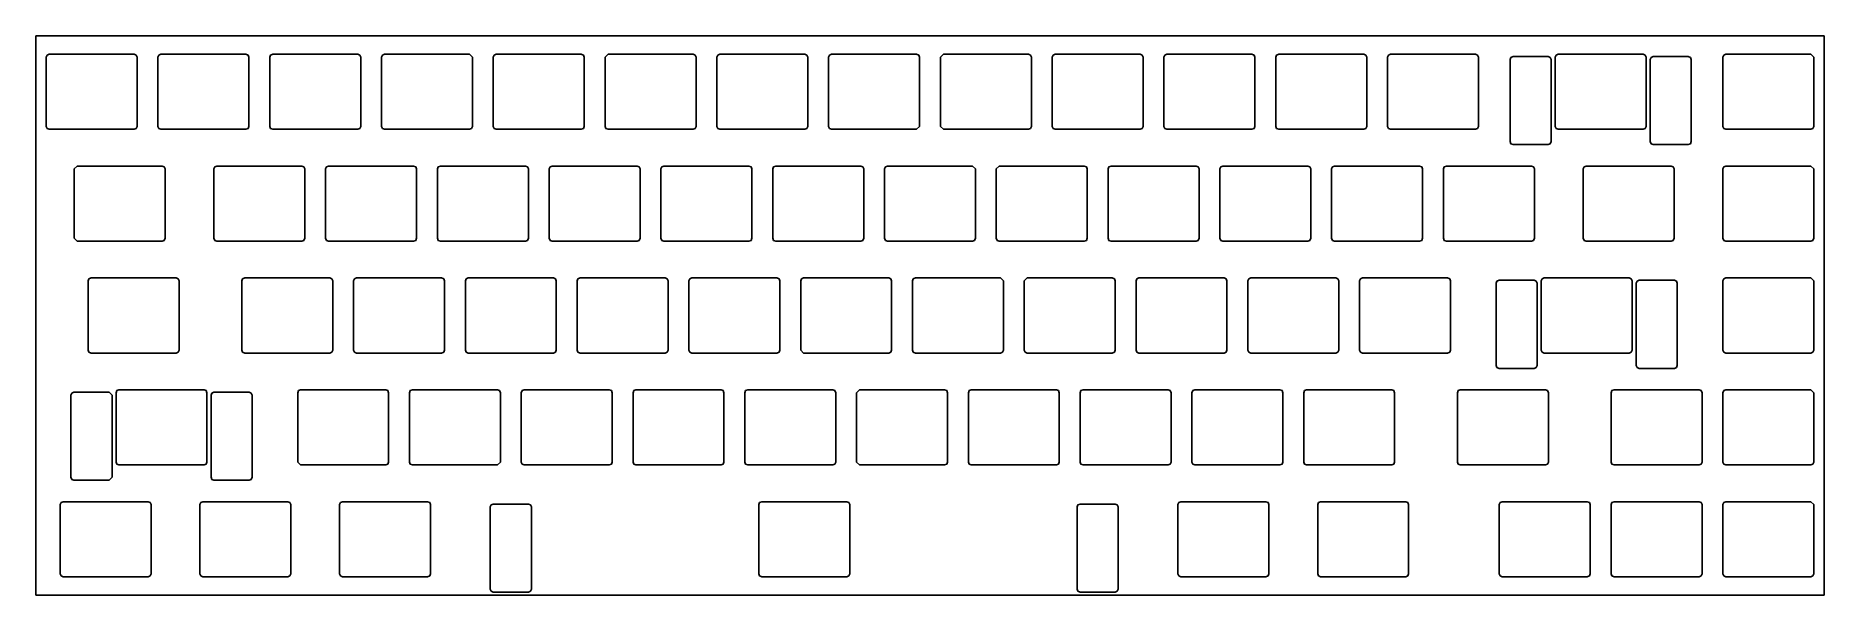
# Model space of a CAD drawing. Extents: x -20 to 66.1, y 66.8 to 93.7.
import ezdxf

# ---------------------------------------------------------------- set-up
doc = ezdxf.new("R2010")
doc.units = 0

msp = doc.modelspace()

# ---------------------------------------------------------------- linework, layer by layer
at = {"layer": 'Layer 1'}
for p, q in [((66.0698, 93.6867), (-19.9515, 93.6867)), ((-19.9515, 93.6867), (-19.9515, 66.805)), ((66.0698, 66.805), (66.0698, 93.6867)), ((-19.4506, 92.6636), (-19.40927, 92.763381)), ((-19.450511, 89.333411), (-19.4506, 92.6636)), ((-19.40927, 92.763381), (-19.309489, 92.804711)), ((-19.309489, 92.804711), (-19.30934, 92.8047)), ((-19.30934, 92.8047), (-15.2172, 92.8047)), ((-15.2172, 92.8047), (-15.117419, 92.76337)), ((-15.117419, 92.76337), (-15.076089, 92.663589)), ((-15.076089, 92.663589), (-15.0761, 89.3334)), ((-14.074211, 89.333411), (-14.0742, 92.6636)), ((-14.0742, 92.6636), (-14.03287, 92.763381)), ((-14.03287, 92.763381), (-13.933089, 92.804711)), ((-13.933089, 92.804711), (-13.93301, 92.8047)), ((-13.93301, 92.8047), (-9.8409, 92.8047)), ((-9.8409, 92.8047), (-9.741119, 92.76337)), ((-9.741119, 92.76337), (-9.699789, 92.663589)), ((-9.699789, 92.663589), (-9.69979, 89.3334)), ((-8.697901, 89.333411), (-8.6979, 92.6636)), ((-8.6979, 92.6636), (-8.65657, 92.763381)), ((-8.65657, 92.763381), (-8.556789, 92.804711)), ((-8.556789, 92.804711), (-8.55668, 92.8047)), ((-8.55668, 92.8047), (-4.46457, 92.8047)), ((-4.46457, 92.8047), (-4.364789, 92.76337)), ((-4.364789, 92.76337), (-4.323459, 92.663589)), ((-4.323459, 92.663589), (-4.32346, 89.3334)), ((-3.321571, 89.333411), (-3.32157, 92.6636)), ((-3.32157, 92.6636), (-3.28024, 92.763381)), ((-3.28024, 92.763381), (-3.180459, 92.804711)), ((-3.180459, 92.804711), (-3.18035, 92.8047)), ((-3.18035, 92.8047), (0.911758, 92.8047)), ((0.911758, 92.8047), (1.052869, 92.663589)), ((1.052869, 92.663589), (1.05287, 89.3334)), ((2.054759, 89.333411), (2.05476, 92.6636)), ((2.05476, 92.6636), (2.09609, 92.763381)), ((2.09609, 92.763381), (2.195871, 92.804711)), ((2.195871, 92.804711), (2.19598, 92.8047)), ((2.19598, 92.8047), (6.28809, 92.8047)), ((6.28809, 92.8047), (6.387871, 92.76337)), ((6.387871, 92.76337), (6.429201, 92.663589)), ((6.429201, 92.663589), (6.4292, 89.3334)), ((7.431089, 89.333411), (7.43109, 92.6636)), ((7.43109, 92.6636), (7.572201, 92.804711)), ((7.572201, 92.804711), (7.57231, 92.8047)), ((7.57231, 92.8047), (11.6644, 92.8047)), ((11.6644, 92.8047), (11.764181, 92.76337)), ((11.764181, 92.76337), (11.805511, 92.663589)), ((11.805511, 92.663589), (11.8055, 89.3334)), ((12.807389, 89.333411), (12.8074, 92.6636)), ((12.8074, 92.6636), (12.84873, 92.763381)), ((12.84873, 92.763381), (12.948511, 92.804711)), ((12.948511, 92.804711), (12.94872, 92.8047)), ((12.94872, 92.8047), (17.0407, 92.8047)), ((17.0407, 92.8047), (17.140481, 92.76337)), ((17.140481, 92.76337), (17.181811, 92.663589)), ((17.181811, 92.663589), (17.1819, 89.3334)), ((18.1837, 92.6636), (18.22503, 92.763381)), ((18.183789, 89.333411), (18.1837, 92.6636)), ((18.22503, 92.763381), (18.324811, 92.804711)), ((18.324811, 92.804711), (18.32501, 92.8047)), ((18.32501, 92.8047), (22.4171, 92.8047)), ((22.4171, 92.8047), (22.516881, 92.76337)), ((22.516881, 92.76337), (22.558211, 92.663589)), ((22.558211, 92.663589), (22.5582, 89.3334)), ((23.560089, 89.333411), (23.5601, 92.6636)), ((23.5601, 92.6636), (23.701211, 92.804711)), ((23.701211, 92.804711), (23.70134, 92.8047)), ((23.70134, 92.8047), (27.7934, 92.8047)), ((27.7934, 92.8047), (27.893181, 92.76337)), ((27.893181, 92.76337), (27.934511, 92.663589)), ((27.934511, 92.663589), (27.9345, 89.3334)), ((28.936389, 89.333411), (28.9364, 92.6636)), ((28.9364, 92.6636), (28.97773, 92.763381)), ((28.97773, 92.763381), (29.077511, 92.804711)), ((29.077511, 92.804711), (29.07767, 92.8047)), ((29.07767, 92.8047), (33.1697, 92.8047)), ((33.1697, 92.8047), (33.269481, 92.76337)), ((33.269481, 92.76337), (33.310811, 92.663589)), ((33.310811, 92.663589), (33.3108, 89.3334)), ((34.312689, 89.333411), (34.3127, 92.6636)), ((34.3127, 92.6636), (34.35403, 92.763381)), ((34.35403, 92.763381), (34.453811, 92.804711)), ((34.453811, 92.804711), (34.454, 92.8047)), ((34.454, 92.8047), (38.5461, 92.8047)), ((38.5461, 92.8047), (38.645881, 92.76337)), ((38.645881, 92.76337), (38.687211, 92.663589)), ((38.687211, 92.663589), (38.6872, 89.3334)), ((39.689089, 89.333411), (39.6891, 92.6636)), ((39.6891, 92.6636), (39.73043, 92.763381)), ((39.73043, 92.763381), (39.830211, 92.804711)), ((39.830211, 92.804711), (39.83033, 92.8047)), ((39.83033, 92.8047), (43.9224, 92.8047)), ((43.9224, 92.8047), (44.022181, 92.76337)), ((44.022181, 92.76337), (44.063511, 92.663589)), ((44.063511, 92.663589), (44.0635, 89.3334)), ((45.065389, 89.333411), (45.0654, 92.6636)), ((45.0654, 92.6636), (45.10673, 92.763381)), ((45.10673, 92.763381), (45.206511, 92.804711)), ((45.206511, 92.804711), (45.20666, 92.8047)), ((45.20666, 92.8047), (49.2987, 92.8047)), ((49.2987, 92.8047), (49.398481, 92.76337)), ((49.398481, 92.76337), (49.439811, 92.663589)), ((49.439811, 92.663589), (49.4398, 89.3334)), ((50.960189, 88.599611), (50.9602, 92.5507)), ((50.9602, 92.5507), (51.00153, 92.650481)), ((51.00153, 92.650481), (51.101311, 92.691811)), ((51.101311, 92.691811), (51.10148, 92.69184)), ((51.10148, 92.69184), (52.7946, 92.6918)), ((52.7946, 92.6918), (52.894381, 92.65047)), ((52.894381, 92.65047), (52.935711, 92.550689)), ((52.935711, 92.550689), (52.9357, 88.5996)), ((53.129889, 89.333411), (53.1299, 92.6636)), ((53.1299, 92.6636), (53.17123, 92.763381)), ((53.17123, 92.763381), (53.271011, 92.804711)), ((53.271011, 92.804711), (53.27115, 92.8047)), ((53.27115, 92.8047), (57.3632, 92.8047)), ((57.3632, 92.8047), (57.462981, 92.76337)), ((57.462981, 92.76337), (57.504311, 92.663589)), ((57.504311, 92.663589), (57.5043, 89.3334)), ((57.698489, 88.599611), (57.6985, 92.5507)), ((57.6985, 92.5507), (57.73983, 92.650481)), ((57.73983, 92.650481), (57.839611, 92.691811)), ((57.839611, 92.691811), (57.83981, 92.69184)), ((57.83981, 92.69184), (59.5329, 92.6918)), ((59.5329, 92.6918), (59.632681, 92.65047)), ((59.632681, 92.65047), (59.674011, 92.550689)), ((59.674011, 92.550689), (59.674, 88.5996)), ((61.194389, 89.333411), (61.1944, 92.6636)), ((61.1944, 92.6636), (61.23573, 92.763381)), ((61.23573, 92.763381), (61.335511, 92.804711)), ((61.335511, 92.804711), (61.33564, 92.8047)), ((61.33564, 92.8047), (65.4277, 92.8047)), ((65.4277, 92.8047), (65.568811, 92.663589)), ((65.568811, 92.663589), (65.5688, 89.3334)), ((-19.409181, 89.23363), (-19.450511, 89.333411)), ((-19.3094, 89.1923), (-19.409181, 89.23363)), ((-15.217211, 89.192289), (-19.3094, 89.1923)), ((-15.11743, 89.233619), (-15.217211, 89.192289)), ((-15.0761, 89.3334), (-15.11743, 89.233619)), ((-14.032881, 89.23363), (-14.074211, 89.333411)), ((-13.9331, 89.1923), (-14.032881, 89.23363)), ((-9.840901, 89.192289), (-13.9331, 89.1923)), ((-9.74112, 89.233619), (-9.840901, 89.192289)), ((-9.69979, 89.3334), (-9.74112, 89.233619)), ((-8.656571, 89.23363), (-8.697901, 89.333411)), ((-8.55679, 89.1923), (-8.656571, 89.23363)), ((-4.464571, 89.192289), (-8.55679, 89.1923)), ((-4.36479, 89.233619), (-4.464571, 89.192289)), ((-4.32346, 89.3334), (-4.36479, 89.233619)), ((-3.280241, 89.23363), (-3.321571, 89.333411)), ((-3.18046, 89.1923), (-3.280241, 89.23363)), ((0.911759, 89.192289), (-3.18046, 89.1923)), ((1.01154, 89.233619), (0.911759, 89.192289)), ((1.05287, 89.3334), (1.01154, 89.233619)), ((2.096089, 89.23363), (2.054759, 89.333411)), ((2.19587, 89.1923), (2.096089, 89.23363)), ((6.288089, 89.192289), (2.19587, 89.1923)), ((6.38787, 89.233619), (6.288089, 89.192289)), ((6.4292, 89.3334), (6.38787, 89.233619)), ((7.472419, 89.23363), (7.431089, 89.333411)), ((7.5722, 89.1923), (7.472419, 89.23363)), ((11.664389, 89.192289), (7.5722, 89.1923)), ((11.76417, 89.233619), (11.664389, 89.192289)), ((11.8055, 89.3334), (11.76417, 89.233619)), ((12.848719, 89.23363), (12.807389, 89.333411)), ((12.9485, 89.1923), (12.848719, 89.23363)), ((17.040789, 89.192289), (12.9485, 89.1923)), ((17.14057, 89.233619), (17.040789, 89.192289)), ((17.1819, 89.3334), (17.14057, 89.233619)), ((18.225119, 89.23363), (18.183789, 89.333411)), ((18.3249, 89.1923), (18.225119, 89.23363)), ((22.417089, 89.192289), (18.3249, 89.1923)), ((22.5582, 89.3334), (22.417089, 89.192289)), ((23.7012, 89.1923), (23.560089, 89.333411)), ((27.793389, 89.192289), (23.7012, 89.1923)), ((27.89317, 89.233619), (27.793389, 89.192289)), ((27.9345, 89.3334), (27.89317, 89.233619)), ((28.977719, 89.23363), (28.936389, 89.333411)), ((29.0775, 89.1923), (28.977719, 89.23363)), ((33.169689, 89.192289), (29.0775, 89.1923)), ((33.26947, 89.233619), (33.169689, 89.192289)), ((33.3108, 89.3334), (33.26947, 89.233619)), ((34.354019, 89.23363), (34.312689, 89.333411)), ((34.4538, 89.1923), (34.354019, 89.23363)), ((38.546089, 89.192289), (34.4538, 89.1923)), ((38.64587, 89.233619), (38.546089, 89.192289)), ((38.6872, 89.3334), (38.64587, 89.233619)), ((39.730419, 89.23363), (39.689089, 89.333411)), ((39.8302, 89.1923), (39.730419, 89.23363)), ((43.922389, 89.192289), (39.8302, 89.1923)), ((44.02217, 89.233619), (43.922389, 89.192289)), ((44.0635, 89.3334), (44.02217, 89.233619)), ((45.106719, 89.23363), (45.065389, 89.333411)), ((45.2065, 89.1923), (45.106719, 89.23363)), ((49.298689, 89.192289), (45.2065, 89.1923)), ((49.39847, 89.233619), (49.298689, 89.192289)), ((49.4398, 89.3334), (49.39847, 89.233619)), ((53.171219, 89.23363), (53.129889, 89.333411)), ((53.271, 89.1923), (53.171219, 89.23363)), ((57.363189, 89.192289), (53.271, 89.1923)), ((57.46297, 89.233619), (57.363189, 89.192289)), ((57.5043, 89.3334), (57.46297, 89.233619)), ((61.235719, 89.23363), (61.194389, 89.333411)), ((61.3355, 89.1923), (61.235719, 89.23363)), ((65.427689, 89.192289), (61.3355, 89.1923)), ((65.52747, 89.233619), (65.427689, 89.192289)), ((65.5688, 89.3334), (65.52747, 89.233619)), ((51.001519, 88.49983), (50.960189, 88.599611)), ((51.1013, 88.4585), (51.001519, 88.49983)), ((52.794589, 88.458489), (51.1013, 88.4585)), ((52.89437, 88.499819), (52.794589, 88.458489)), ((52.9357, 88.5996), (52.89437, 88.499819)), ((57.739819, 88.49983), (57.698489, 88.599611)), ((57.8396, 88.4585), (57.739819, 88.49983)), ((59.532889, 88.458489), (57.8396, 88.4585)), ((59.63267, 88.499819), (59.532889, 88.458489)), ((59.674, 88.5996), (59.63267, 88.499819)), ((-18.106311, 83.957011), (-18.1063, 87.2873)), ((-18.1063, 87.2873), (-17.965189, 87.428411)), ((-17.965189, 87.428411), (-17.96521, 87.4284)), ((-17.96521, 87.4284), (-13.873, 87.4284)), ((-13.873, 87.4284), (-13.773219, 87.38707)), ((-13.773219, 87.38707), (-13.731889, 87.287289)), ((-13.731889, 87.287289), (-13.7319, 83.9571)), ((-11.386111, 83.957011), (-11.3861, 87.2873)), ((-11.3861, 87.2873), (-11.34477, 87.387081)), ((-11.34477, 87.387081), (-11.244989, 87.428411)), ((-11.244989, 87.428411), (-11.24494, 87.4284)), ((-11.24494, 87.4284), (-7.15274, 87.4284)), ((-7.15274, 87.4284), (-7.052959, 87.38707)), ((-7.052959, 87.38707), (-7.011629, 87.287289)), ((-7.011629, 87.287289), (-7.01162, 83.9571)), ((-6.009741, 83.957011), (-6.00974, 87.2873)), ((-6.00974, 87.2873), (-5.96841, 87.387081)), ((-5.96841, 87.387081), (-5.868629, 87.428411)), ((-5.868629, 87.428411), (-5.8686, 87.4284)), ((-5.8686, 87.4284), (-1.77641, 87.4284)), ((-1.77641, 87.4284), (-1.676629, 87.38707)), ((-1.676629, 87.38707), (-1.635299, 87.287289)), ((-1.635299, 87.287289), (-1.6353, 83.9571)), ((-0.633408, 87.2873), (-0.592078, 87.387081)), ((-0.633408, 83.957011), (-0.633408, 87.2873)), ((-0.592078, 87.387081), (-0.492297, 87.428411)), ((-0.492297, 87.428411), (-0.49224, 87.4284)), ((-0.49224, 87.4284), (3.59992, 87.4284)), ((3.59992, 87.4284), (3.699701, 87.38707)), ((3.699701, 87.38707), (3.741031, 87.287289)), ((3.741031, 87.287289), (3.74103, 83.9571)), ((4.742919, 83.957011), (4.74292, 87.2873)), ((4.74292, 87.2873), (4.78425, 87.387081)), ((4.78425, 87.387081), (4.884031, 87.428411)), ((4.884031, 87.428411), (4.88409, 87.4284)), ((4.88409, 87.4284), (8.97625, 87.4284)), ((8.97625, 87.4284), (9.076031, 87.38707)), ((9.076031, 87.38707), (9.117361, 87.287289)), ((9.117361, 87.287289), (9.11736, 83.9571)), ((10.119289, 83.957011), (10.1193, 87.2873)), ((10.1193, 87.2873), (10.16063, 87.387081)), ((10.16063, 87.387081), (10.260411, 87.428411)), ((10.260411, 87.428411), (10.26042, 87.4284)), ((10.26042, 87.4284), (14.3526, 87.4284)), ((14.3526, 87.4284), (14.452381, 87.38707)), ((14.452381, 87.38707), (14.493711, 87.287289)), ((14.493711, 87.287289), (14.4937, 83.9571)), ((15.495589, 83.957011), (15.4956, 87.2873)), ((15.4956, 87.2873), (15.53693, 87.387081)), ((15.53693, 87.387081), (15.636711, 87.428411)), ((15.636711, 87.428411), (15.63675, 87.4284)), ((15.63675, 87.4284), (19.7289, 87.4284)), ((19.7289, 87.4284), (19.828681, 87.38707)), ((19.828681, 87.38707), (19.870011, 87.287289)), ((19.870011, 87.287289), (19.87, 83.9571)), ((20.871889, 83.957011), (20.8719, 87.2873)), ((20.8719, 87.2873), (20.91323, 87.387081)), ((20.91323, 87.387081), (21.013011, 87.428411)), ((21.013011, 87.428411), (21.01308, 87.4284)), ((21.01308, 87.4284), (25.1052, 87.4284)), ((25.1052, 87.4284), (25.246311, 87.287289)), ((25.246311, 87.287289), (25.2463, 83.9571)), ((26.248189, 83.957011), (26.2482, 87.2873)), ((26.2482, 87.2873), (26.389311, 87.428411)), ((26.389311, 87.428411), (26.38941, 87.4284)), ((26.38941, 87.4284), (30.4816, 87.4284)), ((30.4816, 87.4284), (30.581381, 87.38707)), ((30.581381, 87.38707), (30.622711, 87.287289)), ((30.622711, 87.287289), (30.6227, 83.9571)), ((31.624589, 83.957011), (31.6246, 87.2873)), ((31.6246, 87.2873), (31.66593, 87.387081)), ((31.66593, 87.387081), (31.765711, 87.428411)), ((31.765711, 87.428411), (31.76574, 87.4284)), ((31.76574, 87.4284), (35.8579, 87.4284)), ((35.8579, 87.4284), (35.957681, 87.38707)), ((35.957681, 87.38707), (35.999011, 87.287289)), ((35.999011, 87.287289), (35.999, 83.9571)), ((37.000889, 83.957011), (37.0009, 87.2873)), ((37.0009, 87.2873), (37.04223, 87.387081)), ((37.04223, 87.387081), (37.142011, 87.428411)), ((37.142011, 87.428411), (37.14207, 87.4284)), ((37.14207, 87.4284), (41.2342, 87.4284)), ((41.2342, 87.4284), (41.333981, 87.38707)), ((41.333981, 87.38707), (41.375311, 87.287289)), ((41.375311, 87.287289), (41.3753, 83.9571)), ((42.377189, 83.957011), (42.3772, 87.2873)), ((42.3772, 87.2873), (42.41853, 87.387081)), ((42.41853, 87.387081), (42.518311, 87.428411)), ((42.518311, 87.428411), (42.5184, 87.4284)), ((42.5184, 87.4284), (46.6106, 87.4284)), ((46.6106, 87.4284), (46.710381, 87.38707)), ((46.710381, 87.38707), (46.751711, 87.287289)), ((46.751711, 87.287289), (46.7517, 83.9571)), ((47.753589, 83.957011), (47.7536, 87.2873)), ((47.7536, 87.2873), (47.79493, 87.387081)), ((47.79493, 87.387081), (47.894711, 87.428411)), ((47.894711, 87.428411), (47.89473, 87.4284)), ((47.89473, 87.4284), (51.9869, 87.4284)), ((51.9869, 87.4284), (52.086681, 87.38707)), ((52.086681, 87.38707), (52.128011, 87.287289)), ((52.128011, 87.287289), (52.128, 83.9571)), ((54.474089, 83.957011), (54.4741, 87.2873)), ((54.4741, 87.2873), (54.51543, 87.387081)), ((54.51543, 87.387081), (54.615211, 87.428411)), ((54.615211, 87.428411), (54.61528, 87.4284)), ((54.61528, 87.4284), (58.7074, 87.4284)), ((58.7074, 87.4284), (58.807181, 87.38707)), ((58.807181, 87.38707), (58.848511, 87.287289)), ((58.848511, 87.287289), (58.8485, 83.9571)), ((61.194389, 83.957011), (61.1944, 87.2873)), ((61.1944, 87.2873), (61.23573, 87.387081)), ((61.23573, 87.387081), (61.335511, 87.428411)), ((61.335511, 87.428411), (61.33555, 87.4284)), ((61.33555, 87.4284), (65.4277, 87.4284)), ((65.4277, 87.4284), (65.568811, 87.287289)), ((65.568811, 87.287289), (65.5688, 83.9571)), ((-17.9652, 83.8159), (-18.106311, 83.957011)), ((-13.873011, 83.815989), (-17.9652, 83.8159)), ((-13.77323, 83.857319), (-13.873011, 83.815989)), ((-13.7319, 83.9571), (-13.77323, 83.857319)), ((-11.344781, 83.85723), (-11.386111, 83.957011)), ((-11.245, 83.8159), (-11.344781, 83.85723)), ((-7.152731, 83.815989), (-11.245, 83.8159)), ((-7.05295, 83.857319), (-7.152731, 83.815989)), ((-7.01162, 83.9571), (-7.05295, 83.857319)), ((-5.968411, 83.85723), (-6.009741, 83.957011)), ((-5.86863, 83.8159), (-5.968411, 83.85723)), ((-1.776411, 83.815989), (-5.86863, 83.8159)), ((-1.67663, 83.857319), (-1.776411, 83.815989)), ((-1.6353, 83.9571), (-1.67663, 83.857319)), ((-0.592078, 83.85723), (-0.633408, 83.957011)), ((-0.492297, 83.8159), (-0.592078, 83.85723)), ((3.599919, 83.815989), (-0.492297, 83.8159)), ((3.6997, 83.857319), (3.599919, 83.815989)), ((3.74103, 83.9571), (3.6997, 83.857319)), ((4.784249, 83.85723), (4.742919, 83.957011)), ((4.88403, 83.8159), (4.784249, 83.85723)), ((8.976249, 83.815989), (4.88403, 83.8159)), ((9.07603, 83.857319), (8.976249, 83.815989)), ((9.11736, 83.9571), (9.07603, 83.857319)), ((10.160619, 83.85723), (10.119289, 83.957011)), ((10.2604, 83.8159), (10.160619, 83.85723)), ((14.352589, 83.815989), (10.2604, 83.8159)), ((14.45237, 83.857319), (14.352589, 83.815989)), ((14.4937, 83.9571), (14.45237, 83.857319)), ((15.536919, 83.85723), (15.495589, 83.957011)), ((15.6367, 83.8159), (15.536919, 83.85723)), ((19.728889, 83.815989), (15.6367, 83.8159)), ((19.82867, 83.857319), (19.728889, 83.815989)), ((19.87, 83.9571), (19.82867, 83.857319)), ((20.913219, 83.85723), (20.871889, 83.957011)), ((21.013, 83.8159), (20.913219, 83.85723)), ((25.105189, 83.815989), (21.013, 83.8159)), ((25.20497, 83.857319), (25.105189, 83.815989)), ((25.2463, 83.9571), (25.20497, 83.857319)), ((26.289519, 83.85723), (26.248189, 83.957011)), ((26.3893, 83.8159), (26.289519, 83.85723)), ((30.481589, 83.815989), (26.3893, 83.8159)), ((30.58137, 83.857319), (30.481589, 83.815989)), ((30.6227, 83.9571), (30.58137, 83.857319)), ((31.665919, 83.85723), (31.624589, 83.957011)), ((31.7657, 83.8159), (31.665919, 83.85723)), ((35.857889, 83.815989), (31.7657, 83.8159)), ((35.95767, 83.857319), (35.857889, 83.815989)), ((35.999, 83.9571), (35.95767, 83.857319)), ((37.042219, 83.85723), (37.000889, 83.957011)), ((37.142, 83.8159), (37.042219, 83.85723)), ((41.234189, 83.815989), (37.142, 83.8159)), ((41.33397, 83.857319), (41.234189, 83.815989)), ((41.3753, 83.9571), (41.33397, 83.857319)), ((42.418519, 83.85723), (42.377189, 83.957011)), ((42.5183, 83.8159), (42.418519, 83.85723)), ((46.610589, 83.815989), (42.5183, 83.8159)), ((46.71037, 83.857319), (46.610589, 83.815989)), ((46.7517, 83.9571), (46.71037, 83.857319)), ((47.794919, 83.85723), (47.753589, 83.957011)), ((47.8947, 83.8159), (47.794919, 83.85723)), ((51.986889, 83.815989), (47.8947, 83.8159)), ((52.08667, 83.857319), (51.986889, 83.815989)), ((52.128, 83.9571), (52.08667, 83.857319)), ((54.515419, 83.85723), (54.474089, 83.957011)), ((54.6152, 83.8159), (54.515419, 83.85723)), ((58.707389, 83.815989), (54.6152, 83.8159)), ((58.80717, 83.857319), (58.707389, 83.815989)), ((58.8485, 83.9571), (58.80717, 83.857319)), ((61.235719, 83.85723), (61.194389, 83.957011)), ((61.3355, 83.8159), (61.235719, 83.85723)), ((65.427689, 83.815989), (61.3355, 83.8159)), ((65.52747, 83.857319), (65.427689, 83.815989)), ((65.5688, 83.9571), (65.52747, 83.857319)), ((-17.434411, 78.580711), (-17.4344, 81.9109)), ((-17.4344, 81.9109), (-17.39307, 82.010681)), ((-17.39307, 82.010681), (-17.293289, 82.052011)), ((-17.293289, 82.052011), (-17.29306, 82.052)), ((-17.29306, 82.052), (-13.201, 82.0521)), ((-13.201, 82.0521), (-13.101219, 82.01077)), ((-13.101219, 82.01077), (-13.059889, 81.910989)), ((-13.059889, 81.910989), (-13.0599, 78.5807)), ((-10.041841, 78.580711), (-10.0418, 81.9109)), ((-10.0418, 81.9109), (-10.00047, 82.010681)), ((-10.00047, 82.010681), (-9.900689, 82.052011)), ((-9.900689, 82.052011), (-9.90054, 82.052)), ((-9.90054, 82.052), (-5.80851, 82.0521)), ((-5.80851, 82.0521), (-5.708729, 82.01077)), ((-5.708729, 82.01077), (-5.667399, 81.910989)), ((-5.667399, 81.910989), (-5.6674, 78.5807)), ((-4.665511, 78.580711), (-4.66551, 81.9109)), ((-4.66551, 81.9109), (-4.62418, 82.010681)), ((-4.62418, 82.010681), (-4.524399, 82.052011)), ((-4.524399, 82.052011), (-4.52418, 82.052)), ((-4.52418, 82.052), (-0.432184, 82.0521)), ((-0.432184, 82.0521), (-0.332403, 82.01077)), ((-0.332403, 82.01077), (-0.291073, 81.910989)), ((-0.291073, 81.910989), (-0.291073, 78.5807)), ((0.710816, 81.9109), (0.752146, 82.010681)), ((0.710816, 78.580711), (0.710816, 81.9109)), ((0.752146, 82.010681), (0.851927, 82.052011)), ((0.851927, 82.052011), (0.85216, 82.052)), ((0.85216, 82.052), (4.94415, 82.0521)), ((4.94415, 82.0521), (5.043931, 82.01077)), ((5.043931, 82.01077), (5.085261, 81.910989)), ((5.085261, 81.910989), (5.08526, 78.5807)), ((6.08714, 81.9109), (6.12847, 82.010681)), ((6.087149, 78.580711), (6.08714, 81.9109)), ((6.12847, 82.010681), (6.228251, 82.052011)), ((6.228251, 82.052011), (6.22849, 82.052)), ((6.22849, 82.052), (10.3205, 82.0521)), ((10.3205, 82.0521), (10.420281, 82.01077)), ((10.420281, 82.01077), (10.461611, 81.910989)), ((10.461611, 81.910989), (10.4616, 78.5807)), ((11.463489, 78.580711), (11.4635, 81.9109)), ((11.4635, 81.9109), (11.50483, 82.010681)), ((11.50483, 82.010681), (11.604611, 82.052011)), ((11.604611, 82.052011), (11.60482, 82.052)), ((11.60482, 82.052), (15.6968, 82.0521)), ((15.6968, 82.0521), (15.796581, 82.01077)), ((15.796581, 82.01077), (15.837911, 81.910989)), ((15.837911, 81.910989), (15.8379, 78.5807)), ((16.839789, 78.580711), (16.8398, 81.9109)), ((16.8398, 81.9109), (16.88113, 82.010681)), ((16.88113, 82.010681), (16.980911, 82.052011)), ((16.980911, 82.052011), (16.98115, 82.052)), ((16.98115, 82.052), (21.0731, 82.0521)), ((21.0731, 82.0521), (21.172881, 82.01077)), ((21.172881, 82.01077), (21.214211, 81.910989)), ((21.214211, 81.910989), (21.2142, 78.5807)), ((22.216089, 78.580711), (22.2161, 81.9109)), ((22.2161, 81.9109), (22.25743, 82.010681)), ((22.25743, 82.010681), (22.357211, 82.052011)), ((22.357211, 82.052011), (22.35748, 82.052)), ((22.35748, 82.052), (26.4495, 82.0521)), ((26.4495, 82.0521), (26.590611, 81.910989)), ((26.590611, 81.910989), (26.5906, 78.5807)), ((27.592489, 78.580711), (27.5925, 81.9109)), ((27.5925, 81.9109), (27.733611, 82.052011)), ((27.733611, 82.052011), (27.73381, 82.052)), ((27.73381, 82.052), (31.8258, 82.0521)), ((31.8258, 82.0521), (31.925581, 82.01077)), ((31.925581, 82.01077), (31.966911, 81.910989)), ((31.966911, 81.910989), (31.9669, 78.5807)), ((32.968789, 78.580711), (32.9688, 81.9109)), ((32.9688, 81.9109), (33.01013, 82.010681)), ((33.01013, 82.010681), (33.109911, 82.052011)), ((33.109911, 82.052011), (33.11014, 82.052)), ((33.11014, 82.052), (37.2021, 82.0521)), ((37.2021, 82.0521), (37.301881, 82.01077)), ((37.301881, 82.01077), (37.343211, 81.910989)), ((37.343211, 81.910989), (37.3432, 78.5807)), ((38.345089, 78.580711), (38.3451, 81.9109)), ((38.3451, 81.9109), (38.38643, 82.010681)), ((38.38643, 82.010681), (38.486211, 82.052011)), ((38.486211, 82.052011), (38.48647, 82.052)), ((38.48647, 82.052), (42.5784, 82.0521)), ((42.5784, 82.0521), (42.678181, 82.01077)), ((42.678181, 82.01077), (42.719511, 81.910989)), ((42.719511, 81.910989), (42.7196, 78.5807)), ((43.7214, 81.9109), (43.76273, 82.010681)), ((43.721489, 78.580711), (43.7214, 81.9109)), ((43.76273, 82.010681), (43.862511, 82.052011)), ((43.862511, 82.052011), (43.8628, 82.052)), ((43.8628, 82.052), (47.9548, 82.0521)), ((47.9548, 82.0521), (48.054581, 82.01077)), ((48.054581, 82.01077), (48.095911, 81.910989)), ((48.095911, 81.910989), (48.0959, 78.5807)), ((50.288189, 77.846911), (50.2882, 81.7981)), ((50.2882, 81.7981), (50.32953, 81.897881)), ((50.32953, 81.897881), (50.429311, 81.939211)), ((50.429311, 81.939211), (50.42952, 81.9392)), ((50.42952, 81.9392), (52.1226, 81.9392)), ((52.1226, 81.9392), (52.222381, 81.89787)), ((52.222381, 81.89787), (52.263711, 81.798089)), ((52.263711, 81.798089), (52.2637, 77.8469)), ((52.457889, 78.580711), (52.4579, 81.9109)), ((52.4579, 81.9109), (52.49923, 82.010681)), ((52.49923, 82.010681), (52.599011, 82.052011)), ((52.599011, 82.052011), (52.59926, 82.052)), ((52.59926, 82.052), (56.6912, 82.0521)), ((56.6912, 82.0521), (56.790981, 82.01077)), ((56.790981, 82.01077), (56.832311, 81.910989)), ((56.832311, 81.910989), (56.8324, 78.5807)), ((57.026489, 77.846911), (57.0265, 81.7981)), ((57.0265, 81.7981), (57.06783, 81.897881)), ((57.06783, 81.897881), (57.167611, 81.939211)), ((57.167611, 81.939211), (57.16785, 81.9392)), ((57.16785, 81.9392), (58.861, 81.9392)), ((58.861, 81.9392), (58.960781, 81.89787)), ((58.960781, 81.89787), (59.002111, 81.798089)), ((59.002111, 81.798089), (59.0021, 77.8469)), ((61.194389, 78.580711), (61.1944, 81.9109)), ((61.1944, 81.9109), (61.23573, 82.010681)), ((61.23573, 82.010681), (61.335511, 82.052011)), ((61.335511, 82.052011), (61.33572, 82.052)), ((61.33572, 82.052), (65.4277, 82.0521)), ((65.4277, 82.0521), (65.568811, 81.910989)), ((65.568811, 81.910989), (65.5688, 78.5807)), ((-17.393081, 78.48093), (-17.434411, 78.580711)), ((-17.2933, 78.4396), (-17.393081, 78.48093)), ((-13.201011, 78.439589), (-17.2933, 78.4396)), ((-13.10123, 78.480919), (-13.201011, 78.439589)), ((-13.0599, 78.5807), (-13.10123, 78.480919)), ((-10.000511, 78.48093), (-10.041841, 78.580711)), ((-9.90073, 78.4396), (-10.000511, 78.48093)), ((-5.808511, 78.439589), (-9.90073, 78.4396)), ((-5.70873, 78.480919), (-5.808511, 78.439589)), ((-5.6674, 78.5807), (-5.70873, 78.480919)), ((-4.624181, 78.48093), (-4.665511, 78.580711)), ((-4.5244, 78.4396), (-4.624181, 78.48093)), ((-0.432184, 78.439589), (-4.5244, 78.4396)), ((-0.332403, 78.480919), (-0.432184, 78.439589)), ((-0.291073, 78.5807), (-0.332403, 78.480919)), ((0.752146, 78.48093), (0.710816, 78.580711)), ((0.851927, 78.4396), (0.752146, 78.48093)), ((4.944149, 78.439589), (0.851927, 78.4396)), ((5.04393, 78.480919), (4.944149, 78.439589)), ((5.08526, 78.5807), (5.04393, 78.480919)), ((6.128479, 78.48093), (6.087149, 78.580711)), ((6.22826, 78.4396), (6.128479, 78.48093)), ((10.320489, 78.439589), (6.22826, 78.4396)), ((10.42027, 78.480919), (10.320489, 78.439589)), ((10.4616, 78.5807), (10.42027, 78.480919)), ((11.504819, 78.48093), (11.463489, 78.580711)), ((11.6046, 78.4396), (11.504819, 78.48093)), ((15.696789, 78.439589), (11.6046, 78.4396)), ((15.79657, 78.480919), (15.696789, 78.439589)), ((15.8379, 78.5807), (15.79657, 78.480919)), ((16.9809, 78.4396), (16.839789, 78.580711)), ((21.073089, 78.439589), (16.9809, 78.4396)), ((21.17287, 78.480919), (21.073089, 78.439589)), ((21.2142, 78.5807), (21.17287, 78.480919)), ((22.257419, 78.48093), (22.216089, 78.580711)), ((22.3572, 78.4396), (22.257419, 78.48093)), ((26.449489, 78.439589), (22.3572, 78.4396)), ((26.54927, 78.480919), (26.449489, 78.439589)), ((26.5906, 78.5807), (26.54927, 78.480919)), ((27.633819, 78.48093), (27.592489, 78.580711)), ((27.7336, 78.4396), (27.633819, 78.48093)), ((31.825789, 78.439589), (27.7336, 78.4396)), ((31.92557, 78.480919), (31.825789, 78.439589)), ((31.9669, 78.5807), (31.92557, 78.480919)), ((33.010119, 78.48093), (32.968789, 78.580711)), ((33.1099, 78.4396), (33.010119, 78.48093)), ((37.202089, 78.439589), (33.1099, 78.4396)), ((37.30187, 78.480919), (37.202089, 78.439589)), ((37.3432, 78.5807), (37.30187, 78.480919)), ((38.386419, 78.48093), (38.345089, 78.580711)), ((38.4862, 78.4396), (38.386419, 78.48093)), ((42.578489, 78.439589), (38.4862, 78.4396)), ((42.67827, 78.480919), (42.578489, 78.439589)), ((42.7196, 78.5807), (42.67827, 78.480919)), ((43.762819, 78.48093), (43.721489, 78.580711)), ((43.8626, 78.4396), (43.762819, 78.48093)), ((47.954789, 78.439589), (43.8626, 78.4396)), ((48.05457, 78.480919), (47.954789, 78.439589)), ((48.0959, 78.5807), (48.05457, 78.480919)), ((52.499219, 78.48093), (52.457889, 78.580711)), ((52.599, 78.4396), (52.499219, 78.48093)), ((56.691289, 78.439589), (52.599, 78.4396)), ((56.79107, 78.480919), (56.691289, 78.439589)), ((56.8324, 78.5807), (56.79107, 78.480919)), ((61.235719, 78.48093), (61.194389, 78.580711)), ((61.3355, 78.4396), (61.235719, 78.48093)), ((65.427689, 78.439589), (61.3355, 78.4396)), ((65.52747, 78.480919), (65.427689, 78.439589)), ((65.5688, 78.5807), (65.52747, 78.480919)), ((50.329519, 77.74713), (50.288189, 77.846911)), ((50.4293, 77.7058), (50.329519, 77.74713)), ((52.122589, 77.705789), (50.4293, 77.7058)), ((52.22237, 77.747119), (52.122589, 77.705789)), ((52.2637, 77.8469), (52.22237, 77.747119)), ((57.067819, 77.74713), (57.026489, 77.846911)), ((57.1676, 77.7058), (57.067819, 77.74713)), ((58.860989, 77.705789), (57.1676, 77.7058)), ((58.96077, 77.747119), (58.860989, 77.705789)), ((59.0021, 77.8469), (58.96077, 77.747119)), ((-18.21877, 76.521481), (-18.118989, 76.562811)), ((-18.118989, 76.562811), (-18.11885, 76.56287)), ((-18.11885, 76.56287), (-16.4257, 76.5628)), ((-16.4257, 76.5628), (-16.284589, 76.421689)), ((-16.0904, 76.5346), (-16.04907, 76.634381)), ((-16.04907, 76.634381), (-15.949289, 76.675711)), ((-15.949289, 76.675711), (-15.94925, 76.6757)), ((-15.94925, 76.6757), (-11.8571, 76.6757)), ((-11.8571, 76.6757), (-11.757319, 76.63437)), ((-11.757319, 76.63437), (-11.715989, 76.534589)), ((-11.48047, 76.521481), (-11.380689, 76.562811)), ((-11.380689, 76.562811), (-11.38052, 76.56287)), ((-11.38052, 76.56287), (-9.68737, 76.5628)), ((-9.68737, 76.5628), (-9.587589, 76.52147)), ((-7.35368, 76.5346), (-7.31235, 76.634381)), ((-7.31235, 76.634381), (-7.212569, 76.675711)), ((-7.212569, 76.675711), (-7.2125, 76.6757)), ((-7.2125, 76.6757), (-3.12035, 76.6757)), ((-3.12035, 76.6757), (-3.020569, 76.63437)), ((-3.020569, 76.63437), (-2.979239, 76.534589)), ((-1.97735, 76.5346), (-1.93602, 76.634381)), ((-1.93602, 76.634381), (-1.836239, 76.675711)), ((-1.836239, 76.675711), (-1.83617, 76.6757)), ((-1.83617, 76.6757), (2.25598, 76.6757)), ((2.25598, 76.6757), (2.355761, 76.63437)), ((2.355761, 76.63437), (2.397091, 76.534589)), ((3.39898, 76.5346), (3.44031, 76.634381)), ((3.44031, 76.634381), (3.540091, 76.675711)), ((3.540091, 76.675711), (3.54016, 76.6757)), ((3.54016, 76.6757), (7.63231, 76.6757)), ((7.63231, 76.6757), (7.732091, 76.63437)), ((7.732091, 76.63437), (7.773421, 76.534589)), ((8.77531, 76.5346), (8.81664, 76.634381)), ((8.81664, 76.634381), (8.916421, 76.675711)), ((8.916421, 76.675711), (8.91649, 76.6757)), ((8.91649, 76.6757), (13.0086, 76.6757)), ((13.0086, 76.6757), (13.108381, 76.63437)), ((13.108381, 76.63437), (13.149711, 76.534589)), ((14.1516, 76.5346), (14.19293, 76.634381)), ((14.19293, 76.634381), (14.292711, 76.675711)), ((14.292711, 76.675711), (14.29282, 76.6757)), ((14.29282, 76.6757), (18.385, 76.6757)), ((18.385, 76.6757), (18.484781, 76.63437)), ((18.484781, 76.63437), (18.526111, 76.534589)), ((19.528, 76.5346), (19.669111, 76.675711)), ((19.669111, 76.675711), (19.66915, 76.6757)), ((19.66915, 76.6757), (23.7613, 76.6757)), ((23.7613, 76.6757), (23.861081, 76.63437)), ((23.861081, 76.63437), (23.902411, 76.534589)), ((24.9043, 76.5346), (24.94563, 76.634381)), ((24.94563, 76.634381), (25.045411, 76.675711)), ((25.045411, 76.675711), (25.04548, 76.6757)), ((25.04548, 76.6757), (29.1376, 76.6757)), ((29.1376, 76.6757), (29.237381, 76.63437)), ((29.237381, 76.63437), (29.278711, 76.534589)), ((30.2806, 76.5346), (30.32193, 76.634381)), ((30.32193, 76.634381), (30.421711, 76.675711)), ((30.421711, 76.675711), (30.42181, 76.6757)), ((30.42181, 76.6757), (34.514, 76.6757)), ((34.514, 76.6757), (34.613781, 76.63437)), ((34.613781, 76.63437), (34.655111, 76.534589)), ((35.657, 76.5346), (35.69833, 76.634381)), ((35.69833, 76.634381), (35.798111, 76.675711)), ((35.798111, 76.675711), (35.79814, 76.6757)), ((35.79814, 76.6757), (39.8903, 76.6757)), ((39.8903, 76.6757), (39.990081, 76.63437)), ((39.990081, 76.63437), (40.031411, 76.534589)), ((41.0333, 76.5346), (41.07463, 76.634381)), ((41.07463, 76.634381), (41.174411, 76.675711)), ((41.174411, 76.675711), (41.17447, 76.6757)), ((41.17447, 76.6757), (45.2666, 76.6757)), ((45.2666, 76.6757), (45.366381, 76.63437)), ((45.366381, 76.63437), (45.407711, 76.534589)), ((48.4255, 76.5346), (48.46683, 76.634381)), ((48.46683, 76.634381), (48.566611, 76.675711)), ((48.566611, 76.675711), (48.56671, 76.6757)), ((48.56671, 76.6757), (52.6589, 76.6757)), ((52.6589, 76.6757), (52.758681, 76.63437)), ((52.758681, 76.63437), (52.800011, 76.534589)), ((55.818, 76.5346), (55.85933, 76.634381)), ((55.85933, 76.634381), (55.959111, 76.675711)), ((55.959111, 76.675711), (55.95923, 76.6757)), ((55.95923, 76.6757), (60.0514, 76.6757)), ((60.0514, 76.6757), (60.151181, 76.63437)), ((60.151181, 76.63437), (60.192511, 76.534589)), ((61.1944, 76.5346), (61.23573, 76.634381)), ((61.23573, 76.634381), (61.335511, 76.675711)), ((61.335511, 76.675711), (61.33556, 76.6757)), ((61.33556, 76.6757), (65.4277, 76.6757)), ((65.4277, 76.6757), (65.568811, 76.534589)), ((-18.260111, 72.470611), (-18.2601, 76.4217)), ((-18.2601, 76.4217), (-18.21877, 76.521481)), ((-16.284589, 76.421689), (-16.2846, 72.4706)), ((-16.090411, 73.204411), (-16.0904, 76.5346)), ((-11.715989, 76.534589), (-11.716, 73.2044)), ((-11.521811, 72.470611), (-11.5218, 76.4217)), ((-11.5218, 76.4217), (-11.48047, 76.521481)), ((-9.587589, 76.52147), (-9.546259, 76.421689)), ((-9.546259, 76.421689), (-9.54626, 72.4706)), ((-7.353681, 73.204411), (-7.35368, 76.5346)), ((-2.979239, 76.534589), (-2.97924, 73.2044)), ((-1.977351, 73.204411), (-1.97735, 76.5346)), ((2.397091, 76.534589), (2.39709, 73.2044)), ((3.398979, 73.204411), (3.39898, 76.5346)), ((7.773421, 76.534589), (7.77342, 73.2044)), ((8.775309, 73.204411), (8.77531, 76.5346)), ((13.149711, 76.534589), (13.1498, 73.2044)), ((14.151589, 73.204411), (14.1516, 76.5346)), ((18.526111, 76.534589), (18.5261, 73.2044)), ((19.527989, 73.204411), (19.528, 76.5346)), ((23.902411, 76.534589), (23.9024, 73.2044)), ((24.904289, 73.204411), (24.9043, 76.5346)), ((29.278711, 76.534589), (29.2787, 73.2044)), ((30.280589, 73.204411), (30.2806, 76.5346)), ((34.655111, 76.534589), (34.6551, 73.2044)), ((35.656989, 73.204411), (35.657, 76.5346)), ((40.031411, 76.534589), (40.0314, 73.2044)), ((41.033289, 73.204411), (41.0333, 76.5346)), ((45.407711, 76.534589), (45.4077, 73.2044)), ((48.425489, 73.204411), (48.4255, 76.5346)), ((52.800011, 76.534589), (52.8, 73.2044)), ((55.818089, 73.204411), (55.818, 76.5346)), ((60.192511, 76.534589), (60.1925, 73.2044)), ((61.194389, 73.204411), (61.1944, 76.5346)), ((65.568811, 76.534589), (65.5688, 73.2044)), ((-16.049081, 73.10463), (-16.090411, 73.204411)), ((-11.716, 73.2044), (-11.75733, 73.104619)), ((-7.21257, 73.0633), (-7.353681, 73.204411)), ((-2.97924, 73.2044), (-3.02057, 73.104619)), ((-1.936021, 73.10463), (-1.977351, 73.204411)), ((2.39709, 73.2044), (2.255979, 73.063289)), ((3.440309, 73.10463), (3.398979, 73.204411)), ((7.77342, 73.2044), (7.73209, 73.104619)), ((8.816639, 73.10463), (8.775309, 73.204411)), ((13.1498, 73.2044), (13.10847, 73.104619)), ((14.192919, 73.10463), (14.151589, 73.204411)), ((18.5261, 73.2044), (18.48477, 73.104619)), ((19.6691, 73.0633), (19.527989, 73.204411)), ((23.9024, 73.2044), (23.86107, 73.104619)), ((24.945619, 73.10463), (24.904289, 73.204411)), ((29.2787, 73.2044), (29.23737, 73.104619)), ((30.321919, 73.10463), (30.280589, 73.204411)), ((34.6551, 73.2044), (34.61377, 73.104619)), ((35.698319, 73.10463), (35.656989, 73.204411)), ((40.0314, 73.2044), (39.99007, 73.104619)), ((41.074619, 73.10463), (41.033289, 73.204411)), ((45.4077, 73.2044), (45.36637, 73.104619)), ((48.466819, 73.10463), (48.425489, 73.204411)), ((52.8, 73.2044), (52.75867, 73.104619)), ((55.859419, 73.10463), (55.818089, 73.204411)), ((60.1925, 73.2044), (60.15117, 73.104619)), ((61.235719, 73.10463), (61.194389, 73.204411)), ((65.5688, 73.2044), (65.52747, 73.104619)), ((-18.218781, 72.37083), (-18.260111, 72.470611)), ((-18.119, 72.3295), (-18.218781, 72.37083)), ((-16.425711, 72.329489), (-18.119, 72.3295)), ((-16.2846, 72.4706), (-16.425711, 72.329489)), ((-15.9493, 73.0633), (-16.049081, 73.10463)), ((-11.857111, 73.063289), (-15.9493, 73.0633)), ((-11.75733, 73.104619), (-11.857111, 73.063289)), ((-11.480481, 72.37083), (-11.521811, 72.470611)), ((-11.3807, 72.3295), (-11.480481, 72.37083)), ((-9.687371, 72.329489), (-11.3807, 72.3295)), ((-9.58759, 72.370819), (-9.687371, 72.329489)), ((-9.54626, 72.4706), (-9.58759, 72.370819)), ((-3.120351, 73.063289), (-7.21257, 73.0633)), ((-3.02057, 73.104619), (-3.120351, 73.063289)), ((-1.83624, 73.0633), (-1.936021, 73.10463)), ((2.255979, 73.063289), (-1.83624, 73.0633)), ((3.54009, 73.0633), (3.440309, 73.10463)), ((7.632309, 73.063289), (3.54009, 73.0633)), ((7.73209, 73.104619), (7.632309, 73.063289)), ((8.91642, 73.0633), (8.816639, 73.10463)), ((13.008689, 73.063289), (8.91642, 73.0633)), ((13.10847, 73.104619), (13.008689, 73.063289)), ((14.2927, 73.0633), (14.192919, 73.10463)), ((18.384989, 73.063289), (14.2927, 73.0633)), ((18.48477, 73.104619), (18.384989, 73.063289)), ((23.761289, 73.063289), (19.6691, 73.0633)), ((23.86107, 73.104619), (23.761289, 73.063289)), ((25.0454, 73.0633), (24.945619, 73.10463)), ((29.137589, 73.063289), (25.0454, 73.0633)), ((29.23737, 73.104619), (29.137589, 73.063289)), ((30.4217, 73.0633), (30.321919, 73.10463)), ((34.513989, 73.063289), (30.4217, 73.0633)), ((34.61377, 73.104619), (34.513989, 73.063289)), ((35.7981, 73.0633), (35.698319, 73.10463)), ((39.890289, 73.063289), (35.7981, 73.0633)), ((39.99007, 73.104619), (39.890289, 73.063289)), ((41.1744, 73.0633), (41.074619, 73.10463)), ((45.266589, 73.063289), (41.1744, 73.0633)), ((45.36637, 73.104619), (45.266589, 73.063289)), ((48.5666, 73.0633), (48.466819, 73.10463)), ((52.658889, 73.063289), (48.5666, 73.0633)), ((52.75867, 73.104619), (52.658889, 73.063289)), ((55.9592, 73.0633), (55.859419, 73.10463)), ((60.051389, 73.063289), (55.9592, 73.0633)), ((60.15117, 73.104619), (60.051389, 73.063289)), ((61.3355, 73.0633), (61.235719, 73.10463)), ((65.427689, 73.063289), (61.3355, 73.0633)), ((65.52747, 73.104619), (65.427689, 73.063289)), ((-18.778611, 67.828111), (-18.7786, 71.1583)), ((-18.7786, 71.1583), (-18.73727, 71.258081)), ((-18.73727, 71.258081), (-18.637489, 71.299411)), ((-18.637489, 71.299411), (-18.6375, 71.2994)), ((-18.6375, 71.2994), (-14.5453, 71.2994)), ((-14.5453, 71.2994), (-14.445519, 71.25807)), ((-14.445519, 71.25807), (-14.404189, 71.158289)), ((-14.404189, 71.158289), (-14.4041, 67.8281)), ((-12.058011, 67.828111), (-12.058, 71.1583)), ((-12.058, 71.1583), (-12.01667, 71.258081)), ((-12.01667, 71.258081), (-11.916889, 71.299411)), ((-11.916889, 71.299411), (-11.91695, 71.2994)), ((-11.91695, 71.2994), (-7.82471, 71.2994)), ((-7.82471, 71.2994), (-7.724929, 71.25807)), ((-7.724929, 71.25807), (-7.683599, 71.158289)), ((-7.683599, 71.158289), (-7.6836, 67.8281)), ((-5.337771, 67.828111), (-5.33777, 71.1583)), ((-5.33777, 71.1583), (-5.29644, 71.258081)), ((-5.29644, 71.258081), (-5.196659, 71.299411)), ((-5.196659, 71.299411), (-5.19668, 71.2994)), ((-5.19668, 71.2994), (-1.10444, 71.2994)), ((-1.10444, 71.2994), (-1.004659, 71.25807)), ((-1.004659, 71.25807), (-0.963329, 71.158289)), ((-0.963329, 71.158289), (-0.963325, 67.8281)), ((1.911949, 67.094311), (1.91195, 71.0454)), ((1.91195, 71.0454), (1.95328, 71.145181)), ((1.95328, 71.145181), (2.053061, 71.186511)), ((2.053061, 71.186511), (2.05328, 71.18654)), ((2.05328, 71.18654), (3.7464, 71.1865)), ((3.7464, 71.1865), (3.846181, 71.14517)), ((3.846181, 71.14517), (3.887511, 71.045389)), ((3.887511, 71.045389), (3.88751, 67.0943)), ((14.823589, 67.828111), (14.8236, 71.1583)), ((14.8236, 71.1583), (14.86493, 71.258081)), ((14.86493, 71.258081), (14.964711, 71.299411)), ((14.964711, 71.299411), (14.96472, 71.2994)), ((14.96472, 71.2994), (19.0569, 71.2994)), ((19.0569, 71.2994), (19.156681, 71.25807)), ((19.156681, 71.25807), (19.198011, 71.158289)), ((19.198011, 71.158289), (19.198, 67.8281)), ((30.134189, 67.094311), (30.1342, 71.0454)), ((30.1342, 71.0454), (30.17553, 71.145181)), ((30.17553, 71.145181), (30.275311, 71.186511)), ((30.275311, 71.186511), (30.27548, 71.18654)), ((30.27548, 71.18654), (31.9686, 71.1865)), ((31.9686, 71.1865), (32.068381, 71.14517)), ((32.068381, 71.14517), (32.109711, 71.045389)), ((32.109711, 71.045389), (32.1097, 67.0943)), ((34.984689, 67.828111), (34.9847, 71.1583)), ((34.9847, 71.1583), (35.02603, 71.258081)), ((35.02603, 71.258081), (35.125811, 71.299411)), ((35.125811, 71.299411), (35.12582, 71.2994)), ((35.12582, 71.2994), (39.218, 71.2994)), ((39.218, 71.2994), (39.317781, 71.25807)), ((39.317781, 71.25807), (39.359111, 71.158289)), ((39.359111, 71.158289), (39.3591, 67.8281)), ((41.705289, 67.828111), (41.7053, 71.1583)), ((41.7053, 71.1583), (41.74663, 71.258081)), ((41.74663, 71.258081), (41.846411, 71.299411)), ((41.846411, 71.299411), (41.84637, 71.2994)), ((41.84637, 71.2994), (45.9386, 71.2994)), ((45.9386, 71.2994), (46.038381, 71.25807)), ((46.038381, 71.25807), (46.079711, 71.158289)), ((46.079711, 71.158289), (46.0797, 67.8281)), ((50.441689, 67.828111), (50.4417, 71.1583)), ((50.4417, 71.1583), (50.48303, 71.258081)), ((50.48303, 71.258081), (50.582811, 71.299411)), ((50.582811, 71.299411), (50.58283, 71.2994)), ((50.58283, 71.2994), (54.675, 71.2994)), ((54.675, 71.2994), (54.774781, 71.25807)), ((54.774781, 71.25807), (54.816111, 71.158289)), ((54.816111, 71.158289), (54.8162, 67.8281)), ((55.818, 71.1583), (55.85933, 71.258081)), ((55.818089, 67.828111), (55.818, 71.1583)), ((55.85933, 71.258081), (55.959111, 71.299411)), ((55.959111, 71.299411), (55.95916, 71.2994)), ((55.95916, 71.2994), (60.0514, 71.2994)), ((60.0514, 71.2994), (60.151181, 71.25807)), ((60.151181, 71.25807), (60.192511, 71.158289)), ((60.192511, 71.158289), (60.1925, 67.8281)), ((61.194389, 67.828111), (61.1944, 71.1583)), ((61.1944, 71.1583), (61.23573, 71.258081)), ((61.23573, 71.258081), (61.335511, 71.299411)), ((61.335511, 71.299411), (61.33549, 71.2994)), ((61.33549, 71.2994), (65.4277, 71.2994)), ((65.4277, 71.2994), (65.568811, 71.158289)), ((65.568811, 71.158289), (65.5688, 67.8281)), ((-18.737281, 67.72833), (-18.778611, 67.828111)), ((-18.6375, 67.687), (-18.737281, 67.72833)), ((-14.545211, 67.686989), (-18.6375, 67.687)), ((-14.44543, 67.728319), (-14.545211, 67.686989)), ((-14.4041, 67.8281), (-14.44543, 67.728319)), ((-12.016681, 67.72833), (-12.058011, 67.828111)), ((-11.9169, 67.687), (-12.016681, 67.72833)), ((-7.824711, 67.686989), (-11.9169, 67.687)), ((-7.72493, 67.728319), (-7.824711, 67.686989)), ((-7.6836, 67.8281), (-7.72493, 67.728319)), ((-5.296441, 67.72833), (-5.337771, 67.828111)), ((-5.19666, 67.687), (-5.296441, 67.72833)), ((-1.104436, 67.686989), (-5.19666, 67.687)), ((-1.004655, 67.728319), (-1.104436, 67.686989)), ((-0.963325, 67.8281), (-1.004655, 67.728319)), ((14.864919, 67.72833), (14.823589, 67.828111)), ((14.9647, 67.687), (14.864919, 67.72833)), ((19.056889, 67.686989), (14.9647, 67.687)), ((19.15667, 67.728319), (19.056889, 67.686989)), ((19.198, 67.8281), (19.15667, 67.728319)), ((35.026019, 67.72833), (34.984689, 67.828111)), ((35.1258, 67.687), (35.026019, 67.72833)), ((39.217989, 67.686989), (35.1258, 67.687)), ((39.31777, 67.728319), (39.217989, 67.686989)), ((39.3591, 67.8281), (39.31777, 67.728319)), ((41.746619, 67.72833), (41.705289, 67.828111)), ((41.8464, 67.687), (41.746619, 67.72833)), ((45.938589, 67.686989), (41.8464, 67.687)), ((46.03837, 67.728319), (45.938589, 67.686989)), ((46.0797, 67.8281), (46.03837, 67.728319)), ((50.483019, 67.72833), (50.441689, 67.828111)), ((50.5828, 67.687), (50.483019, 67.72833)), ((54.675089, 67.686989), (50.5828, 67.687)), ((54.77487, 67.728319), (54.675089, 67.686989)), ((54.8162, 67.8281), (54.77487, 67.728319)), ((55.859419, 67.72833), (55.818089, 67.828111)), ((55.9592, 67.687), (55.859419, 67.72833)), ((60.051389, 67.686989), (55.9592, 67.687)), ((60.15117, 67.728319), (60.051389, 67.686989)), ((60.1925, 67.8281), (60.15117, 67.728319)), ((61.235719, 67.72833), (61.194389, 67.828111)), ((61.3355, 67.687), (61.235719, 67.72833)), ((65.427689, 67.686989), (61.3355, 67.687)), ((65.52747, 67.728319), (65.427689, 67.686989)), ((65.5688, 67.8281), (65.52747, 67.728319)), ((-19.9515, 66.805), (66.0698, 66.805)), ((1.953279, 66.99453), (1.911949, 67.094311)), ((2.05306, 66.9532), (1.953279, 66.99453)), ((3.746399, 66.953189), (2.05306, 66.9532)), ((3.84618, 66.994519), (3.746399, 66.953189)), ((3.88751, 67.0943), (3.84618, 66.994519)), ((30.175519, 66.99453), (30.134189, 67.094311)), ((30.2753, 66.9532), (30.175519, 66.99453)), ((31.968589, 66.953189), (30.2753, 66.9532)), ((32.06837, 66.994519), (31.968589, 66.953189)), ((32.1097, 67.0943), (32.06837, 66.994519))]:
    msp.add_line(p, q, dxfattribs=at)

doc.saveas('drawing.dxf')
